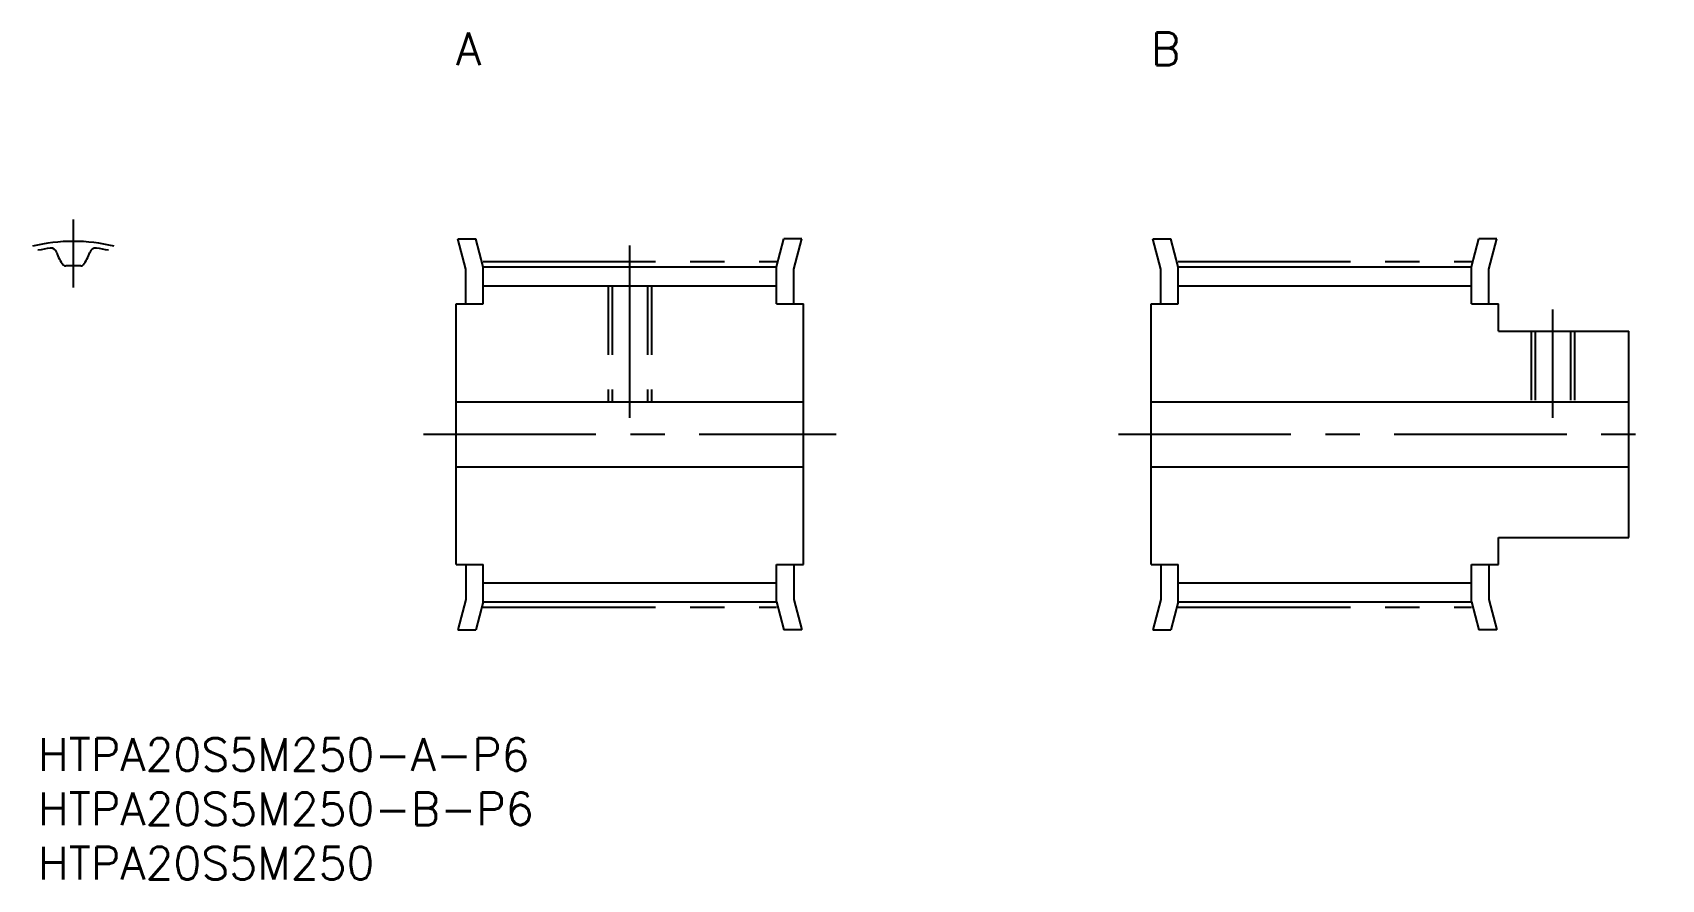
# Model space of a CAD drawing. Extents: x -1 to 150, y -13 to 65.
import ezdxf

# ---------------------------------------------------------------- set-up
doc = ezdxf.new("R2010")
doc.units = 0
doc.header["$LTSCALE"] = 0.5
doc.linetypes.add('CENTER', pattern=[50.8, 31.75, -6.35, 6.35, -6.35])
doc.linetypes.add('DASHED', pattern=[19.05, 12.7, -6.35])
for name, color, linetype in [('MSM_CENTER', 1, 'CENTER'), ('MSM_CONTINUOUS', 7, 'CONTINUOUS'), ('MSM_DASHED', 4, 'DASHED'), ('MSM_PART_NUMBER', 7, 'CONTINUOUS')]:
    doc.layers.add(name, color=color, linetype=linetype)
doc.styles.get("Standard").update_dxf_attribs({"font": 'txt.shx', "height": 3, "bigfont": 'bigfont.shx'})

# ---------------------------------------------------------------- blocks, each defined once
blk = doc.blocks.new('*U3')
at = {"layer": 'MSM_PART_NUMBER'}
blk.add_text('HTPA20S5M250-A-P6', height=3, dxfattribs=at).set_placement((0, -3))
blk = doc.blocks.new('*U4')
at = {"layer": 'MSM_PART_NUMBER'}
blk.add_text('HTPA20S5M250-B-P6', height=3, dxfattribs=at).set_placement((0, -8))
blk = doc.blocks.new('*U5')
at = {"layer": 'MSM_PART_NUMBER'}
blk.add_text('HTPA20S5M250', height=3, dxfattribs=at).set_placement((0, -13))
blk = doc.blocks.new('*U6')
at = {"layer": 'MSM_PART_NUMBER'}
blk.add_text('A', height=3, dxfattribs=at).set_placement((38.5, 62))
blk = doc.blocks.new('*U7')
at = {"layer": 'MSM_PART_NUMBER'}
blk.add_text('B', height=3, dxfattribs=at).set_placement((102.5, 62))

msp = doc.modelspace()

# ---------------------------------------------------------------- linework, layer by layer
at = {"layer": 'MSM_CENTER'}
for p, q in [((3.25, 47.77), (3.25, 41.52)), ((54.5, 29.5), (54.5, 45.91)), ((41, 43.91), (68, 43.91)), ((105, 43.91), (132, 43.91)), ((139.5, 29.5), (139.5, 39.5)), ((35.5, 28), (73.5, 28)), ((99.5, 28), (149.5, 28)), ((41, 12.09), (68, 12.09)), ((105, 12.09), (132, 12.09))]:
    msp.add_line(p, q, dxfattribs=at)
msp.add_arc((3.25, 29.85), 15.92, 76.3714, 103.6286, dxfattribs=at)
at = {"layer": 'MSM_CONTINUOUS'}
for p, q in [((38.66, 46), (40.31, 46)), ((39.4, 43.22), (38.66, 46)), ((41, 43.43), (40.31, 46)), ((68, 43.43), (68.69, 46)), ((70.34, 46), (68.69, 46)), ((69.6, 43.22), (70.34, 46)), ((103.4, 43.22), (102.66, 46)), ((102.66, 46), (104.31, 46)), ((105, 43.43), (104.31, 46)), ((132, 43.43), (132.69, 46)), ((134.34, 46), (132.69, 46)), ((133.6, 43.22), (134.34, 46)), ((39.4, 40), (39.4, 43.22)), ((41, 43.43), (68, 43.43)), ((41, 40), (41, 43.43)), ((68, 40), (68, 43.43)), ((69.6, 40), (69.6, 43.22)), ((103.4, 40), (103.4, 43.22)), ((105, 43.43), (132, 43.43)), ((105, 40), (105, 43.43)), ((132, 40), (132, 43.43)), ((133.6, 40), (133.6, 43.22)), ((41, 41.66), (68, 41.66)), ((105, 41.66), (132, 41.66)), ((38.5, 16), (38.5, 40)), ((38.5, 40), (41, 40)), ((68, 40), (70.5, 40)), ((70.5, 16), (70.5, 40)), ((102.5, 40), (105, 40)), ((102.5, 16), (102.5, 40)), ((132, 40), (134.5, 40)), ((134.5, 37.5), (134.5, 40)), ((134.5, 37.5), (146.5, 37.5)), ((146.5, 18.5), (146.5, 37.5)), ((38.5, 31), (70.5, 31)), ((102.5, 31), (146.5, 31)), ((38.5, 25), (70.5, 25)), ((102.5, 25), (146.5, 25)), ((134.5, 18.5), (146.5, 18.5)), ((134.5, 16), (134.5, 18.5)), ((38.5, 16), (41, 16)), ((39.4, 16), (39.4, 12.78)), ((41, 12.56), (41, 16)), ((68, 12.56), (68, 16)), ((68, 16), (70.5, 16)), ((69.6, 16), (69.6, 12.78)), ((102.5, 16), (105, 16)), ((103.4, 16), (103.4, 12.78)), ((105, 12.56), (105, 16)), ((132, 12.56), (132, 16)), ((132, 16), (134.5, 16)), ((133.6, 16), (133.6, 12.78)), ((41, 14.33), (68, 14.33)), ((105, 14.33), (132, 14.33)), ((39.4, 12.78), (38.66, 10)), ((41, 12.56), (40.31, 10)), ((41, 12.56), (68, 12.56)), ((68, 12.56), (68.69, 10)), ((69.6, 12.78), (70.34, 10)), ((103.4, 12.78), (102.66, 10)), ((105, 12.56), (104.31, 10)), ((105, 12.56), (132, 12.56)), ((132, 12.56), (132.69, 10)), ((133.6, 12.78), (134.34, 10)), ((38.66, 10), (40.31, 10)), ((70.34, 10), (68.69, 10)), ((102.66, 10), (104.31, 10)), ((134.34, 10), (132.69, 10))]:
    msp.add_line(p, q, dxfattribs=at)
for centre, radius, start, end in [((3.25, 29.85), 15.44, 97.9029, 102.1552), ((1.2, 44.6), 0.55, 16.2816, 97.9029), ((5.3, 44.6), 0.55, 82.0971, 163.7184), ((3.25, 29.85), 15.44, 77.8448, 82.0971), ((4.87, 45.67), 3.28, 196.2816, 219.3811), ((2.54, 43.75), 0.25, 219.3811, 272.9377), ((3.25, 29.85), 13.67, 87.0623, 92.9377), ((3.96, 43.75), 0.25, 267.0623, 320.6189), ((1.62, 45.67), 3.27, 320.6189, 343.7184)]:
    msp.add_arc(centre, radius, start, end, dxfattribs=at)
at = {"layer": 'MSM_DASHED'}
for p, q in [((52.5, 41.66), (52.5, 31)), ((52.88, 41.66), (52.88, 31)), ((56.12, 41.66), (56.12, 31)), ((56.5, 41.66), (56.5, 31)), ((137.5, 37.5), (137.5, 31)), ((137.88, 37.5), (137.88, 31)), ((141.12, 37.5), (141.12, 31)), ((141.5, 37.5), (141.5, 31))]:
    msp.add_line(p, q, dxfattribs=at)

# ---------------------------------------------------------------- block references
at = {"layer": 'MSM_CONTINUOUS'}
for name in ['*U6', '*U7', '*U3', '*U4', '*U5']:
    msp.add_blockref(name, (0, 0), dxfattribs=at)

doc.saveas('drawing.dxf')
